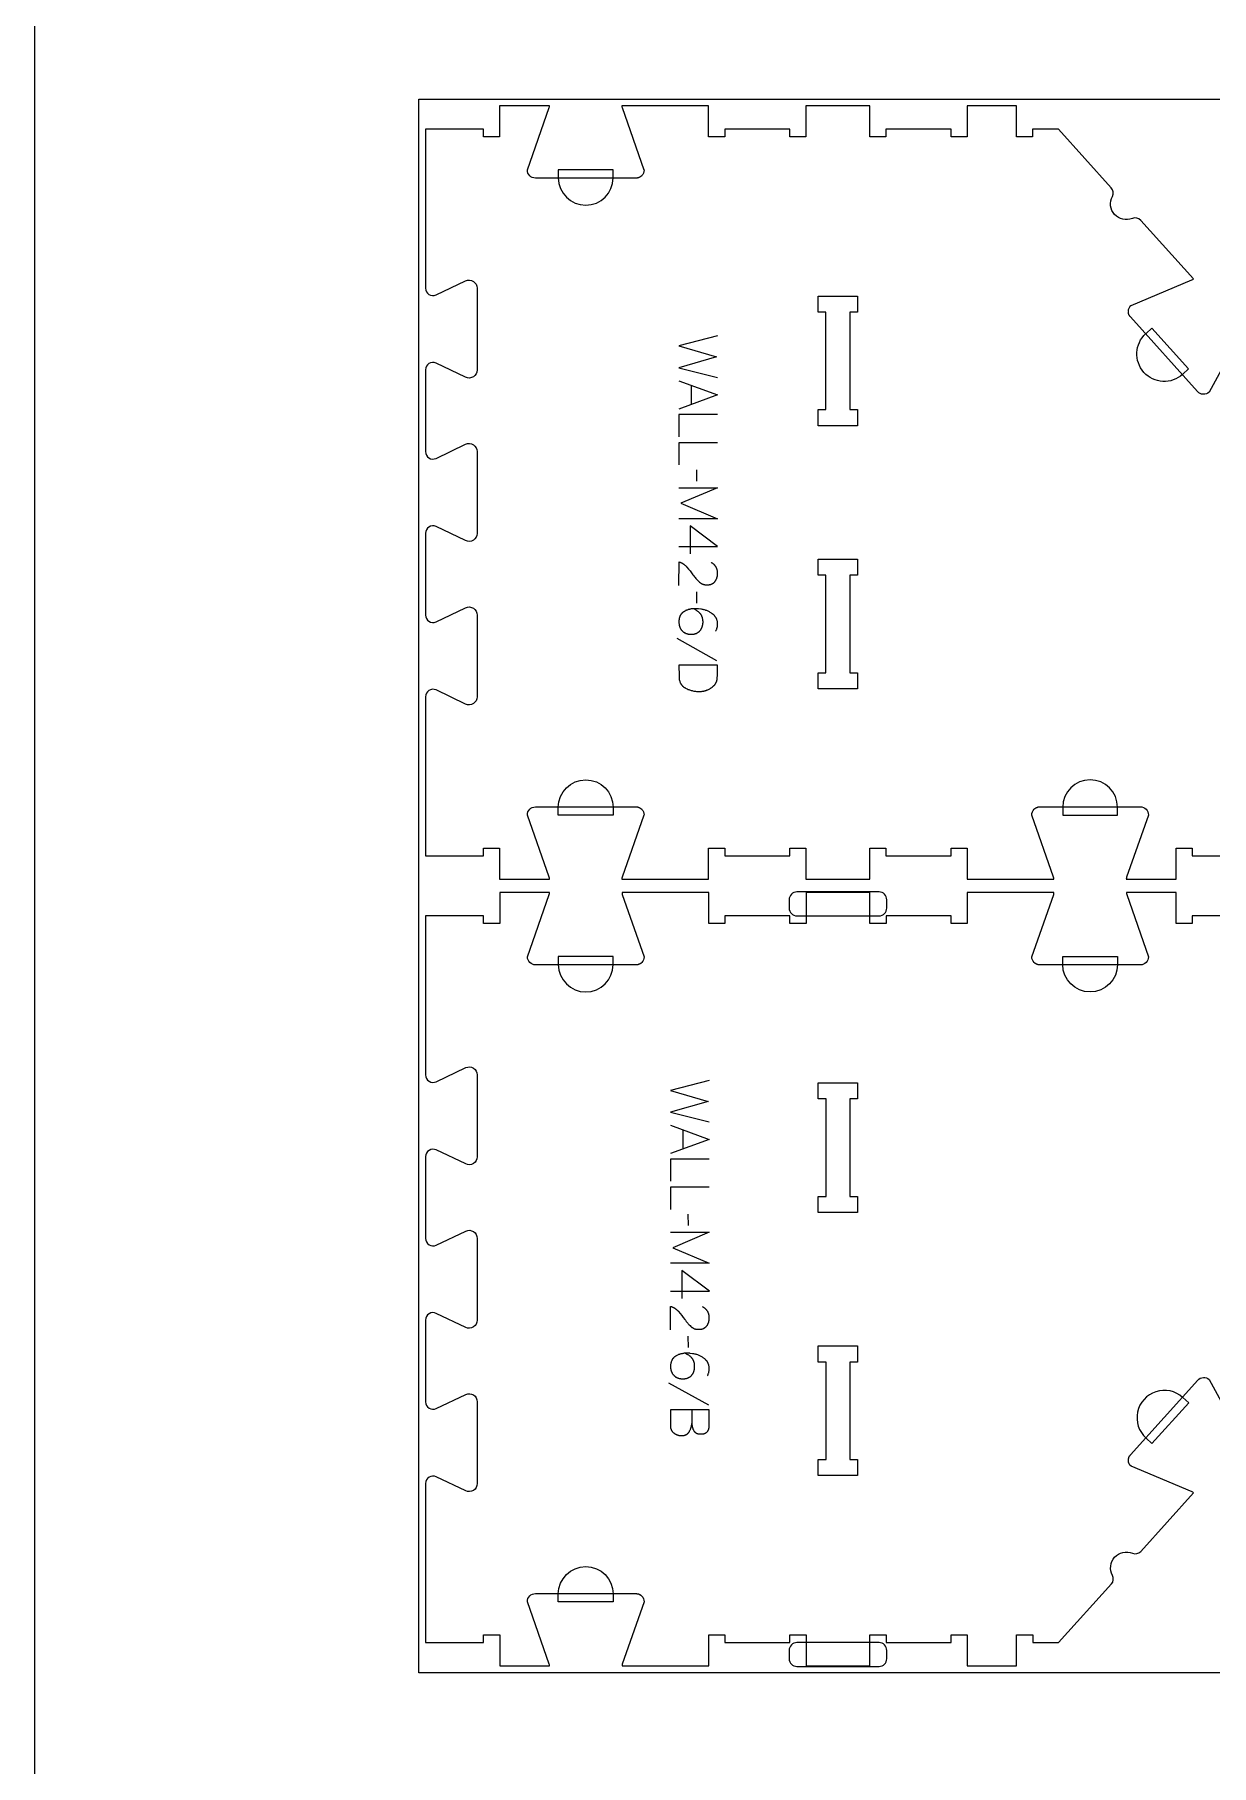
# Model space of a CAD drawing. Extents: x 0 to 4615, y 0 to 10771.
# Drawn here: x 0 to 912, y 4278 to 5619 of the extents above; entities that cross this region are included whole.
import ezdxf

# ---------------------------------------------------------------- set-up
doc = ezdxf.new("R2010")
doc.units = 0
for name, color, linetype in [('0_SHEET_SPRUCEPLY_2440X122', 1, 'CONTINUOUS'), ('1_ANYTOOL_1MMDEEP_LABELS_S', 2, 'CONTINUOUS'), ('3_ANYTOOL_CUTTHROUGH_INSID', 4, 'CONTINUOUS'), ('4_ANYTOOL_CUTTHROUGH_OUTSI', 5, 'CONTINUOUS'), ('5_ANYTOOL_HALF_MILL_9MM_IN', 3, 'CONTINUOUS'), ('DONOTCUT', 7, 'CONTINUOUS')]:
    doc.layers.add(name, color=color, linetype=linetype)

msp = doc.modelspace()

# ---------------------------------------------------------------- linework, layer by layer
at = {"layer": '0_SHEET_SPRUCEPLY_2440X122'}
msp.add_lwpolyline([(2737.9, 5569.4), (2737.9, 4349.4), (297.9, 4349.4), (297.9, 5569.4)], close=True, dxfattribs=at)
at = {"layer": '1_ANYTOOL_1MMDEEP_LABELS_S', "color": 2}
for points in [[(529.6, 5385.8), (499.6, 5378), (528.7, 5369.6), (499.6, 5361.1), (529.6, 5353.6)], [(499.6, 5351), (529.6, 5340.2), (499.6, 5329.1)], [(509.1, 5347.6), (509.1, 5332.7)], [(529.6, 5324.8), (499.6, 5324.8), (499.6, 5307.7)], [(529.6, 5303), (499.6, 5303), (499.6, 5285.9)], [(513.5, 5273.3), (513.4, 5282)], [(499.6, 5268.1), (529.6, 5268.1), (501.2, 5256.1), (529.5, 5244.1), (499.6, 5244.1)], [(499.6, 5222.6), (529.6, 5222.5), (508.2, 5238.5)], [(508.2, 5238.5), (508.2, 5216.8)], [(499.6, 5192.3), (499.7, 5210.6), (500.1, 5210.5), (500.4, 5210.4), (500.6, 5210.3), (500.8, 5210.2), (501, 5210.2), (501.2, 5210.1), (501.4, 5210), (501.6, 5209.9), (501.9, 5209.8), (502.1, 5209.7), (502.3, 5209.5), (502.5, 5209.4), (502.7, 5209.3), (502.9, 5209.2), (503.1, 5209.1), (503.2, 5208.9), (503.4, 5208.8), (503.6, 5208.7), (503.8, 5208.5), (504, 5208.4), (504.2, 5208.2), (504.3, 5208.1), (504.5, 5207.9), (504.7, 5207.8), (504.9, 5207.6), (505, 5207.5), (505.2, 5207.3), (505.3, 5207.1), (505.5, 5207), (505.8, 5206.6), (507, 5205.1), (508.2, 5203.6), (509.4, 5202.1), (510.5, 5200.6), (511.1, 5199.8), (511.6, 5199.1), (512.2, 5198.4), (512.8, 5197.7), (513.4, 5197), (514, 5196.4), (514.6, 5195.8), (515.2, 5195.2), (515.4, 5195), (515.5, 5194.9), (515.7, 5194.7), (515.9, 5194.6), (516, 5194.5), (516.2, 5194.4), (516.4, 5194.3), (516.5, 5194.1), (516.7, 5194), (516.9, 5193.9), (517.1, 5193.8), (517.3, 5193.7), (517.4, 5193.6), (517.6, 5193.6), (517.8, 5193.5), (518, 5193.4), (518.2, 5193.3), (518.4, 5193.3), (518.6, 5193.2), (518.8, 5193.1), (519, 5193.1), (519.2, 5193), (519.4, 5193), (519.6, 5193), (519.8, 5192.9), (520, 5192.9), (520.2, 5192.9), (520.5, 5192.8), (520.7, 5192.8), (520.9, 5192.8), (521.1, 5192.8), (521.4, 5192.8), (521.6, 5192.8), (521.9, 5192.8), (522.1, 5192.8), (522.3, 5192.9), (522.6, 5192.9), (522.8, 5192.9), (523, 5192.9), (523.3, 5193), (523.5, 5193), (523.7, 5193.1), (523.9, 5193.1), (524.1, 5193.2), (524.3, 5193.2), (524.5, 5193.3), (524.7, 5193.4), (524.9, 5193.4), (525.1, 5193.5), (525.3, 5193.6), (525.5, 5193.7), (525.6, 5193.8), (525.8, 5193.9), (526, 5194), (526.2, 5194.1), (526.3, 5194.2), (526.5, 5194.4), (526.6, 5194.5), (526.8, 5194.6), (526.9, 5194.7), (527.1, 5194.9), (527.2, 5195), (527.4, 5195.2), (527.5, 5195.3), (527.6, 5195.5), (527.7, 5195.7), (527.9, 5195.8), (528, 5196), (528.1, 5196.2), (528.2, 5196.3), (528.3, 5196.5), (528.4, 5196.7), (528.5, 5196.9), (528.6, 5197.1), (528.7, 5197.2), (528.8, 5197.4), (528.8, 5197.6), (528.9, 5197.8), (529, 5198), (529.1, 5198.2), (529.1, 5198.4), (529.2, 5198.6), (529.2, 5198.8), (529.3, 5199), (529.3, 5199.2), (529.4, 5199.4), (529.4, 5199.7), (529.5, 5199.9), (529.5, 5200.1), (529.5, 5200.3), (529.5, 5200.6), (529.6, 5200.8), (529.6, 5201), (529.6, 5201.2), (529.6, 5201.7), (529.6, 5202.1), (529.6, 5202.5), (529.5, 5202.8), (529.5, 5203.2), (529.5, 5203.5), (529.4, 5203.8), (529.3, 5204.2), (529.3, 5204.5), (529.2, 5204.8), (529.1, 5204.9), (529.1, 5205.1), (529, 5205.2), (529, 5205.4), (528.9, 5205.5), (528.9, 5205.7), (528.8, 5205.8), (528.7, 5206), (528.7, 5206.1), (528.6, 5206.3), (528.5, 5206.4), (528.5, 5206.5), (528.4, 5206.7), (528.3, 5206.8), (528.2, 5206.9), (528.1, 5207.1), (528.1, 5207.2), (528, 5207.3), (527.9, 5207.4), (527.8, 5207.6), (527.7, 5207.7), (527.6, 5207.8), (527.5, 5207.9), (527.4, 5208), (527.3, 5208.2), (527.2, 5208.3), (527.1, 5208.4), (527, 5208.5), (526.8, 5208.6), (526.7, 5208.7), (526.6, 5208.8), (526.5, 5208.9), (526.2, 5209.1), (526, 5209.3), (525.7, 5209.5), (525.4, 5209.7), (525.1, 5209.9), (524.8, 5210), (524.5, 5210.2)], [(513.5, 5178.6), (513.4, 5187.4)], [(528.1, 5156.8), (528.3, 5157.1), (528.5, 5157.4), (528.6, 5157.8), (528.8, 5158.1), (528.9, 5158.5), (529, 5158.8), (529.1, 5159.2), (529.2, 5159.5), (529.3, 5159.9), (529.4, 5160.2), (529.4, 5160.6), (529.5, 5160.9), (529.5, 5161.3), (529.6, 5161.6), (529.6, 5162), (529.6, 5162.3), (529.6, 5162.7), (529.6, 5163), (529.5, 5163.3), (529.5, 5163.6), (529.5, 5163.9), (529.4, 5164.2), (529.4, 5164.5), (529.3, 5164.8), (529.3, 5165), (529.2, 5165.3), (529.1, 5165.6), (529, 5165.9), (528.9, 5166.1), (528.8, 5166.4), (528.7, 5166.7), (528.6, 5166.9), (528.4, 5167.2), (528.3, 5167.4), (528.1, 5167.7), (528, 5167.9), (527.8, 5168.1), (527.6, 5168.4), (527.4, 5168.6), (527.3, 5168.8), (527.1, 5169), (526.9, 5169.2), (526.6, 5169.5), (526.4, 5169.7), (526.2, 5169.9), (526, 5170.1), (525.7, 5170.3), (525.5, 5170.4), (524.9, 5170.8), (524.4, 5171.2), (523.9, 5171.5), (523.3, 5171.8), (522.8, 5172.1), (522.3, 5172.3), (521.7, 5172.6), (521.2, 5172.8), (520.6, 5173), (520.1, 5173.2), (519.5, 5173.4), (518.9, 5173.5), (518.4, 5173.7), (517.8, 5173.8), (517.2, 5173.9), (516.6, 5174), (514.8, 5174.2), (514.6, 5174.2), (514.3, 5174.3), (513.9, 5174.3), (513.6, 5174.3), (512.9, 5174.3), (512, 5174.3), (511.4, 5174.3), (510.8, 5174.3), (510.2, 5174.3), (509.7, 5174.2), (509.1, 5174.1), (508.5, 5174), (508.3, 5173.9), (508, 5173.9), (507.7, 5173.8), (507.4, 5173.7), (507.2, 5173.7), (506.9, 5173.6), (506.6, 5173.5), (506.4, 5173.4), (506.1, 5173.3), (505.9, 5173.2), (505.6, 5173.1), (505.3, 5173), (505.1, 5172.9), (504.8, 5172.8), (504.6, 5172.6), (504.3, 5172.5), (504.1, 5172.4), (503.9, 5172.2), (503.6, 5172.1), (503.4, 5172), (503.1, 5171.8), (502.9, 5171.7), (502.7, 5171.5), (502.5, 5171.3), (502.4, 5171.2), (502.3, 5171.1), (502.2, 5171.1), (502.1, 5171), (502, 5170.9), (501.9, 5170.8), (501.8, 5170.7), (501.7, 5170.6), (501.6, 5170.5), (501.5, 5170.4), (501.5, 5170.3), (501.4, 5170.2), (501.3, 5170.1), (501.2, 5170), (501.1, 5169.8), (501.1, 5169.7), (501, 5169.6), (500.9, 5169.5), (500.9, 5169.4), (500.8, 5169.3), (500.7, 5169), (500.5, 5168.8), (500.4, 5168.5), (500.3, 5168.3), (500.2, 5168), (500.1, 5167.8), (500, 5167.5), (500, 5167.2), (499.9, 5166.9), (499.8, 5166.6), (499.8, 5166.3), (499.7, 5166), (499.7, 5165.7), (499.6, 5165.4), (499.6, 5165.1), (499.6, 5164.7), (499.6, 5164.4), (499.6, 5164.1), (499.6, 5163.8), (499.6, 5163.5), (499.6, 5163.3), (499.6, 5163), (499.7, 5162.7), (499.7, 5162.5), (499.7, 5162.2), (499.7, 5162), (499.8, 5161.7), (499.8, 5161.5), (499.9, 5161.3), (500, 5161), (500, 5160.8), (500.1, 5160.6), (500.2, 5160.3), (500.2, 5160.1), (500.3, 5159.9), (500.4, 5159.7), (500.5, 5159.5), (500.6, 5159.3), (500.7, 5159.1), (500.8, 5158.9), (500.9, 5158.7), (501.1, 5158.5), (501.2, 5158.3), (501.3, 5158.1), (501.4, 5157.9), (501.6, 5157.8), (501.7, 5157.6), (501.9, 5157.4), (502, 5157.3), (502.2, 5157.1), (502.4, 5156.9), (502.5, 5156.8), (502.7, 5156.6), (502.9, 5156.5), (503.1, 5156.3), (503.2, 5156.2), (503.4, 5156.1), (503.6, 5156), (503.8, 5155.8), (504, 5155.7), (504.2, 5155.6), (504.4, 5155.5), (504.6, 5155.4), (504.8, 5155.3), (505, 5155.2), (505.2, 5155.1), (505.4, 5155.1), (505.7, 5155), (505.9, 5154.9), (506.1, 5154.9), (506.4, 5154.8), (506.6, 5154.8), (506.8, 5154.7), (507.1, 5154.7), (507.3, 5154.6), (507.6, 5154.6), (507.8, 5154.6), (508.1, 5154.5), (508.3, 5154.5), (508.6, 5154.5), (508.8, 5154.5), (509.1, 5154.5), (509.4, 5154.5), (509.6, 5154.5), (509.9, 5154.5), (510.2, 5154.5), (510.4, 5154.6), (510.7, 5154.6), (510.9, 5154.6), (511.2, 5154.7), (511.4, 5154.7), (511.6, 5154.8), (511.9, 5154.8), (512.1, 5154.9), (512.3, 5154.9), (512.5, 5155), (512.8, 5155.1), (513, 5155.2), (513.2, 5155.2), (513.4, 5155.3), (513.6, 5155.4), (513.8, 5155.5), (514, 5155.6), (514.2, 5155.8), (514.4, 5155.9), (514.5, 5156), (514.7, 5156.1), (514.9, 5156.3), (515.1, 5156.4), (515.2, 5156.5), (515.4, 5156.7), (515.6, 5156.8), (515.7, 5157), (515.9, 5157.2), (516, 5157.3), (516.2, 5157.5), (516.3, 5157.7), (516.4, 5157.8), (516.6, 5158), (516.7, 5158.2), (516.8, 5158.4), (516.9, 5158.6), (517, 5158.8), (517.1, 5159), (517.2, 5159.2), (517.3, 5159.4), (517.4, 5159.6), (517.5, 5159.8), (517.6, 5160), (517.7, 5160.2), (517.7, 5160.4), (517.8, 5160.7), (517.9, 5160.9), (517.9, 5161.1), (518, 5161.3), (518, 5161.6), (518.1, 5161.8), (518.1, 5162.1), (518.2, 5162.3), (518.2, 5162.5), (518.2, 5162.8), (518.2, 5163.1), (518.3, 5163.3), (518.3, 5163.6), (518.3, 5163.8), (518.3, 5164.1), (518.3, 5164.6), (518.2, 5165), (518.2, 5165.3), (518.2, 5165.5), (518.2, 5165.7), (518.2, 5165.9), (518.1, 5166.1), (518.1, 5166.3), (518, 5166.6), (518, 5166.8), (518, 5167), (517.9, 5167.2), (517.8, 5167.4), (517.8, 5167.6), (517.7, 5167.7), (517.7, 5167.9), (517.6, 5168.1), (517.5, 5168.3), (517.4, 5168.5), (517.4, 5168.7), (517.3, 5168.8), (517.2, 5169), (517.1, 5169.2), (517, 5169.3), (516.9, 5169.5), (516.8, 5169.7), (516.7, 5169.8), (516.6, 5170), (516.5, 5170.1), (516.3, 5170.3), (516.2, 5170.4), (516.1, 5170.6), (516, 5170.7), (515.8, 5170.9), (515.6, 5171.2), (515.3, 5171.4), (515, 5171.7), (514.7, 5172), (514.3, 5172.2), (514, 5172.5), (513.6, 5172.7), (513.3, 5173), (512.9, 5173.2), (512.5, 5173.4), (512.1, 5173.7), (511.7, 5173.9), (511.2, 5174.1), (510.8, 5174.3)], [(529.1, 5133.9), (498.3, 5151.1)], [(523.1, 4808.5), (493.1, 4800.8), (522.2, 4792.3), (493.1, 4783.9), (523.1, 4776.4)], [(493.1, 4773.8), (523.1, 4762.9), (493.1, 4751.8)], [(502.7, 4770.3), (502.7, 4755.4)], [(523.1, 4747.6), (493.1, 4747.6), (493.1, 4730.5)], [(523.1, 4725.7), (493.1, 4725.7), (493.1, 4708.6)], [(507, 4696), (506.9, 4704.8)], [(493.1, 4690.9), (523.1, 4690.9), (494.8, 4678.9), (523, 4666.9), (493.1, 4666.9)], [(493.1, 4645.3), (523.2, 4645.3), (501.8, 4661.3)], [(501.8, 4661.3), (501.8, 4639.5)], [(493.2, 4615.1), (493.2, 4633.4), (493.7, 4633.2), (493.9, 4633.2), (494.1, 4633.1), (494.3, 4633), (494.6, 4632.9), (494.8, 4632.8), (495, 4632.7), (495.2, 4632.6), (495.4, 4632.5), (495.6, 4632.4), (495.8, 4632.3), (496, 4632.2), (496.2, 4632.1), (496.4, 4631.9), (496.6, 4631.8), (496.8, 4631.7), (497, 4631.5), (497.2, 4631.4), (497.3, 4631.3), (497.5, 4631.1), (497.7, 4631), (497.9, 4630.8), (498.1, 4630.7), (498.2, 4630.5), (498.4, 4630.4), (498.6, 4630.2), (498.7, 4630), (498.9, 4629.9), (499.1, 4629.7), (499.4, 4629.3), (500.6, 4627.9), (501.8, 4626.4), (502.9, 4624.9), (504.1, 4623.3), (504.6, 4622.6), (505.2, 4621.8), (505.8, 4621.1), (506.4, 4620.4), (506.9, 4619.8), (507.5, 4619.1), (508.2, 4618.5), (508.8, 4617.9), (508.9, 4617.8), (509.1, 4617.6), (509.3, 4617.5), (509.4, 4617.4), (509.6, 4617.2), (509.7, 4617.1), (509.9, 4617), (510.1, 4616.9), (510.3, 4616.8), (510.4, 4616.7), (510.6, 4616.6), (510.8, 4616.5), (511, 4616.4), (511.2, 4616.3), (511.4, 4616.2), (511.5, 4616.1), (511.7, 4616.1), (511.9, 4616), (512.1, 4615.9), (512.3, 4615.9), (512.5, 4615.8), (512.7, 4615.8), (512.9, 4615.7), (513.2, 4615.7), (513.4, 4615.7), (513.6, 4615.6), (513.8, 4615.6), (514, 4615.6), (514.2, 4615.6), (514.5, 4615.6), (514.7, 4615.6), (514.9, 4615.6), (515.2, 4615.6), (515.4, 4615.6), (515.6, 4615.6), (515.9, 4615.6), (516.1, 4615.6), (516.3, 4615.6), (516.6, 4615.7), (516.8, 4615.7), (517, 4615.8), (517.2, 4615.8), (517.4, 4615.8), (517.7, 4615.9), (517.9, 4616), (518.1, 4616), (518.3, 4616.1), (518.4, 4616.2), (518.6, 4616.3), (518.8, 4616.4), (519, 4616.4), (519.2, 4616.5), (519.4, 4616.6), (519.5, 4616.7), (519.7, 4616.9), (519.9, 4617), (520, 4617.1), (520.2, 4617.2), (520.3, 4617.4), (520.5, 4617.5), (520.6, 4617.6), (520.8, 4617.8), (520.9, 4617.9), (521, 4618.1), (521.2, 4618.2), (521.3, 4618.4), (521.4, 4618.6), (521.5, 4618.7), (521.6, 4618.9), (521.7, 4619.1), (521.9, 4619.2), (522, 4619.4), (522, 4619.6), (522.1, 4619.8), (522.2, 4620), (522.3, 4620.2), (522.4, 4620.4), (522.5, 4620.5), (522.5, 4620.7), (522.6, 4620.9), (522.7, 4621.1), (522.7, 4621.3), (522.8, 4621.5), (522.8, 4621.8), (522.9, 4622), (522.9, 4622.2), (523, 4622.4), (523, 4622.6), (523, 4622.8), (523.1, 4623.1), (523.1, 4623.3), (523.1, 4623.5), (523.1, 4623.8), (523.1, 4624), (523.1, 4624.5), (523.1, 4624.8), (523.1, 4625.2), (523.1, 4625.5), (523.1, 4625.9), (523, 4626.2), (523, 4626.6), (522.9, 4626.9), (522.8, 4627.2), (522.7, 4627.5), (522.7, 4627.7), (522.6, 4627.8), (522.6, 4628), (522.5, 4628.1), (522.5, 4628.3), (522.4, 4628.4), (522.4, 4628.6), (522.3, 4628.7), (522.2, 4628.9), (522.2, 4629), (522.1, 4629.1), (522, 4629.3), (521.9, 4629.4), (521.9, 4629.5), (521.8, 4629.7), (521.7, 4629.8), (521.6, 4629.9), (521.5, 4630.1), (521.4, 4630.2), (521.3, 4630.3), (521.2, 4630.4), (521.1, 4630.6), (521, 4630.7), (520.9, 4630.8), (520.8, 4630.9), (520.7, 4631), (520.6, 4631.1), (520.5, 4631.2), (520.4, 4631.3), (520.3, 4631.5), (520.1, 4631.6), (520, 4631.7), (519.8, 4631.9), (519.5, 4632.1), (519.2, 4632.3), (518.9, 4632.4), (518.6, 4632.6), (518.3, 4632.8), (518, 4633)], [(507, 4601.4), (506.9, 4610.2)], [(521.7, 4579.5), (521.9, 4579.8), (522, 4580.2), (522.2, 4580.5), (522.3, 4580.9), (522.4, 4581.2), (522.6, 4581.6), (522.7, 4581.9), (522.8, 4582.3), (522.9, 4582.6), (522.9, 4582.9), (523, 4583.3), (523, 4583.7), (523.1, 4584), (523.1, 4584.4), (523.1, 4584.7), (523.1, 4585.1), (523.1, 4585.4), (523.1, 4585.7), (523.1, 4586), (523.1, 4586.3), (523, 4586.6), (523, 4586.9), (522.9, 4587.2), (522.9, 4587.5), (522.8, 4587.8), (522.7, 4588.1), (522.6, 4588.3), (522.6, 4588.6), (522.4, 4588.9), (522.3, 4589.1), (522.2, 4589.4), (522.1, 4589.7), (522, 4589.9), (521.8, 4590.2), (521.7, 4590.4), (521.5, 4590.6), (521.4, 4590.9), (521.2, 4591.1), (521, 4591.3), (520.8, 4591.5), (520.6, 4591.8), (520.4, 4592), (520.2, 4592.2), (520, 4592.4), (519.7, 4592.6), (519.5, 4592.8), (519.3, 4593), (519, 4593.2), (518.5, 4593.5), (518, 4593.9), (517.4, 4594.2), (516.9, 4594.5), (516.4, 4594.8), (515.8, 4595.1), (515.3, 4595.3), (514.7, 4595.6), (514.2, 4595.8), (513.6, 4596), (513.1, 4596.1), (512.5, 4596.3), (511.9, 4596.4), (511.3, 4596.5), (510.8, 4596.6), (510.2, 4596.7), (508.4, 4596.9), (508.1, 4597), (507.8, 4597), (507.5, 4597), (507.1, 4597), (506.4, 4597.1), (505.6, 4597.1), (505, 4597.1), (504.4, 4597), (503.8, 4597), (503.2, 4596.9), (502.6, 4596.8), (502.1, 4596.7), (501.8, 4596.7), (501.5, 4596.6), (501.3, 4596.6), (501, 4596.5), (500.7, 4596.4), (500.4, 4596.3), (500.2, 4596.2), (499.9, 4596.1), (499.7, 4596.1), (499.4, 4596), (499.1, 4595.8), (498.9, 4595.7), (498.6, 4595.6), (498.4, 4595.5), (498.1, 4595.4), (497.9, 4595.3), (497.6, 4595.1), (497.4, 4595), (497.2, 4594.8), (496.9, 4594.7), (496.7, 4594.5), (496.5, 4594.4), (496.2, 4594.2), (496, 4594.1), (495.9, 4594), (495.8, 4593.9), (495.7, 4593.8), (495.6, 4593.7), (495.5, 4593.6), (495.4, 4593.5), (495.4, 4593.4), (495.3, 4593.3), (495.2, 4593.2), (495.1, 4593.1), (495, 4593), (494.9, 4592.9), (494.8, 4592.8), (494.8, 4592.7), (494.7, 4592.6), (494.6, 4592.5), (494.5, 4592.4), (494.5, 4592.2), (494.4, 4592.1), (494.3, 4592), (494.2, 4591.8), (494.1, 4591.5), (494, 4591.3), (493.9, 4591), (493.8, 4590.8), (493.7, 4590.5), (493.6, 4590.2), (493.5, 4589.9), (493.4, 4589.7), (493.4, 4589.4), (493.3, 4589.1), (493.3, 4588.8), (493.2, 4588.4), (493.2, 4588.1), (493.2, 4587.8), (493.1, 4587.5), (493.1, 4587.1), (493.1, 4586.8), (493.1, 4586.5), (493.1, 4586.3), (493.2, 4586), (493.2, 4585.7), (493.2, 4585.5), (493.2, 4585.2), (493.3, 4585), (493.3, 4584.7), (493.3, 4584.5), (493.4, 4584.2), (493.4, 4584), (493.5, 4583.8), (493.6, 4583.5), (493.6, 4583.3), (493.7, 4583.1), (493.8, 4582.9), (493.9, 4582.7), (494, 4582.4), (494.1, 4582.2), (494.2, 4582), (494.3, 4581.8), (494.4, 4581.6), (494.5, 4581.4), (494.6, 4581.2), (494.7, 4581), (494.9, 4580.9), (495, 4580.7), (495.1, 4580.5), (495.3, 4580.3), (495.4, 4580.2), (495.6, 4580), (495.7, 4579.8), (495.9, 4579.7), (496.1, 4579.5), (496.3, 4579.4), (496.4, 4579.2), (496.6, 4579.1), (496.8, 4578.9), (497, 4578.8), (497.2, 4578.7), (497.3, 4578.6), (497.5, 4578.5), (497.7, 4578.4), (497.9, 4578.2), (498.1, 4578.1), (498.4, 4578.1), (498.6, 4578), (498.8, 4577.9), (499, 4577.8), (499.2, 4577.7), (499.4, 4577.7), (499.7, 4577.6), (499.9, 4577.5), (500.1, 4577.5), (500.4, 4577.4), (500.6, 4577.4), (500.9, 4577.4), (501.1, 4577.3), (501.3, 4577.3), (501.6, 4577.3), (501.9, 4577.3), (502.1, 4577.2), (502.4, 4577.2), (502.6, 4577.2), (502.9, 4577.2), (503.2, 4577.2), (503.4, 4577.3), (503.7, 4577.3), (504, 4577.3), (504.2, 4577.3), (504.5, 4577.4), (504.7, 4577.4), (504.9, 4577.4), (505.2, 4577.5), (505.4, 4577.5), (505.6, 4577.6), (505.9, 4577.7), (506.1, 4577.7), (506.3, 4577.8), (506.5, 4577.9), (506.7, 4578), (506.9, 4578.1), (507.1, 4578.2), (507.3, 4578.3), (507.5, 4578.4), (507.7, 4578.5), (507.9, 4578.6), (508.1, 4578.7), (508.3, 4578.9), (508.4, 4579), (508.6, 4579.1), (508.8, 4579.3), (509, 4579.4), (509.1, 4579.6), (509.3, 4579.7), (509.4, 4579.9), (509.6, 4580.1), (509.7, 4580.2), (509.8, 4580.4), (510, 4580.6), (510.1, 4580.8), (510.2, 4580.9), (510.4, 4581.1), (510.5, 4581.3), (510.6, 4581.5), (510.7, 4581.7), (510.8, 4581.9), (510.9, 4582.1), (511, 4582.3), (511.1, 4582.5), (511.1, 4582.7), (511.2, 4583), (511.3, 4583.2), (511.4, 4583.4), (511.4, 4583.6), (511.5, 4583.9), (511.5, 4584.1), (511.6, 4584.3), (511.6, 4584.6), (511.7, 4584.8), (511.7, 4585), (511.7, 4585.3), (511.8, 4585.5), (511.8, 4585.8), (511.8, 4586), (511.8, 4586.3), (511.8, 4586.6), (511.8, 4586.8), (511.8, 4587.3), (511.8, 4587.8), (511.8, 4588), (511.8, 4588.2), (511.7, 4588.4), (511.7, 4588.7), (511.7, 4588.9), (511.6, 4589.1), (511.6, 4589.3), (511.5, 4589.5), (511.5, 4589.7), (511.4, 4589.9), (511.4, 4590.1), (511.3, 4590.3), (511.3, 4590.5), (511.2, 4590.7), (511.1, 4590.9), (511.1, 4591), (511, 4591.2), (510.9, 4591.4), (510.8, 4591.6), (510.7, 4591.7), (510.6, 4591.9), (510.5, 4592.1), (510.4, 4592.3), (510.3, 4592.4), (510.2, 4592.6), (510.1, 4592.7), (510, 4592.9), (509.9, 4593), (509.8, 4593.2), (509.6, 4593.3), (509.5, 4593.5), (509.4, 4593.6), (509.1, 4593.9), (508.8, 4594.2), (508.5, 4594.4), (508.2, 4594.7), (507.9, 4595), (507.5, 4595.2), (507.2, 4595.5), (506.8, 4595.7), (506.4, 4595.9), (506, 4596.2), (505.6, 4596.4), (505.2, 4596.6), (504.8, 4596.8), (504.3, 4597)], [(522.7, 4556.7), (491.9, 4573.9)], [(523.1, 4553.2), (493.1, 4553.2), (493.1, 4543.6), (493, 4541), (493, 4540.8), (493, 4540.6), (493, 4540.3), (493.1, 4540.1), (493.1, 4539.9), (493.1, 4539.7), (493.1, 4539.5), (493.2, 4539.3), (493.2, 4539.1), (493.2, 4538.9), (493.3, 4538.7), (493.4, 4538.5), (493.4, 4538.3), (493.5, 4538.1), (493.6, 4537.9), (493.6, 4537.7), (493.7, 4537.6), (493.8, 4537.4), (493.9, 4537.2), (494, 4537), (494.1, 4536.9), (494.2, 4536.7), (494.3, 4536.6), (494.5, 4536.4), (494.6, 4536.2), (494.7, 4536.1), (494.9, 4535.9), (495, 4535.8), (495.2, 4535.7), (495.3, 4535.5), (495.5, 4535.4), (495.6, 4535.3), (495.8, 4535.1), (496, 4535), (496.2, 4534.9), (496.3, 4534.8), (496.5, 4534.7), (496.7, 4534.6), (496.9, 4534.4), (497, 4534.3), (497.2, 4534.3), (497.4, 4534.2), (497.6, 4534.1), (497.8, 4534), (497.9, 4533.9), (498.1, 4533.8), (498.3, 4533.8), (498.5, 4533.7), (498.7, 4533.6), (498.9, 4533.6), (499.1, 4533.5), (499.3, 4533.5), (499.5, 4533.4), (499.7, 4533.4), (499.9, 4533.3), (500, 4533.3), (500.2, 4533.3), (500.4, 4533.3), (500.6, 4533.2), (500.8, 4533.2), (501, 4533.2), (501.3, 4533.2), (501.5, 4533.2), (501.7, 4533.2), (501.9, 4533.2), (502.2, 4533.2), (502.4, 4533.2), (502.6, 4533.2), (502.9, 4533.2), (503.1, 4533.3), (503.3, 4533.3), (503.6, 4533.4), (503.8, 4533.4), (504, 4533.5), (504.2, 4533.5), (504.4, 4533.6), (504.6, 4533.7), (504.8, 4533.7), (505, 4533.8), (505.2, 4533.9), (505.2, 4534), (505.3, 4534), (505.4, 4534.1), (505.5, 4534.1), (505.6, 4534.2), (505.7, 4534.2), (505.8, 4534.3), (505.9, 4534.3), (505.9, 4534.4), (506, 4534.4), (506.1, 4534.5), (506.2, 4534.6), (506.3, 4534.6), (506.3, 4534.7), (506.4, 4534.8), (506.5, 4534.8), (506.6, 4534.9), (506.6, 4535), (506.7, 4535), (506.8, 4535.1), (506.8, 4535.2), (506.9, 4535.3), (507, 4535.4), (507.2, 4535.6), (507.3, 4535.7), (507.4, 4535.9), (507.5, 4536.1), (507.7, 4536.5), (507.9, 4536.8), (508.1, 4537.2), (508.3, 4537.6), (508.5, 4538), (508.6, 4538.4), (508.8, 4538.8), (508.9, 4539.2), (509, 4539.6), (509.2, 4540), (509.3, 4540.5), (509.3, 4540.9), (509.4, 4541.3), (509.5, 4541.8), (509.5, 4542.2), (509.6, 4542.7)], [(509.5, 4553.2), (509.6, 4542.7), (509.6, 4542.3), (509.7, 4541.9), (509.7, 4541.5), (509.8, 4541.1), (509.8, 4540.8), (509.9, 4540.4), (510, 4540), (510.1, 4539.7), (510.2, 4539.3), (510.3, 4539), (510.4, 4538.6), (510.5, 4538.3), (510.7, 4537.9), (510.8, 4537.6), (511, 4537.3), (511.2, 4537), (511.2, 4536.9), (511.2, 4536.8), (511.3, 4536.7), (511.3, 4536.7), (511.4, 4536.6), (511.4, 4536.5), (511.5, 4536.5), (511.5, 4536.4), (511.6, 4536.3), (511.6, 4536.2), (511.7, 4536.2), (511.8, 4536.1), (511.8, 4536.1), (511.9, 4536), (511.9, 4535.9), (512, 4535.9), (512.1, 4535.8), (512.1, 4535.8), (512.2, 4535.7), (512.3, 4535.6), (512.3, 4535.6), (512.4, 4535.5), (512.5, 4535.5), (512.6, 4535.4), (512.6, 4535.4), (512.7, 4535.3), (512.8, 4535.3), (512.9, 4535.3), (513, 4535.2), (513, 4535.2), (513.1, 4535.1), (513.2, 4535.1), (513.3, 4535.1), (513.4, 4535), (513.6, 4534.9), (513.7, 4534.9), (513.9, 4534.8), (514.1, 4534.8), (514.3, 4534.7), (514.5, 4534.7), (514.8, 4534.6), (515, 4534.6), (515.2, 4534.6), (515.4, 4534.5), (515.7, 4534.5), (515.9, 4534.5), (516.2, 4534.5), (516.4, 4534.5), (516.7, 4534.5), (517.1, 4534.5), (517.3, 4534.5), (517.4, 4534.5), (517.6, 4534.5), (517.8, 4534.5), (518, 4534.5), (518.2, 4534.6), (518.4, 4534.6), (518.5, 4534.6), (518.7, 4534.7), (518.9, 4534.7), (519, 4534.7), (519.2, 4534.8), (519.3, 4534.8), (519.5, 4534.9), (519.6, 4534.9), (519.8, 4535), (519.9, 4535.1), (520.1, 4535.1), (520.2, 4535.2), (520.3, 4535.3), (520.5, 4535.3), (520.6, 4535.4), (520.7, 4535.5), (520.9, 4535.6), (521, 4535.7), (521.1, 4535.7), (521.2, 4535.8), (521.3, 4535.9), (521.4, 4536), (521.5, 4536.1), (521.6, 4536.2), (521.7, 4536.4), (521.8, 4536.5), (521.9, 4536.6), (522, 4536.7), (522.1, 4536.8), (522.1, 4536.9), (522.2, 4537.1), (522.3, 4537.2), (522.4, 4537.3), (522.4, 4537.5), (522.5, 4537.6), (522.6, 4537.8), (522.6, 4537.9), (522.7, 4538.1), (522.7, 4538.2), (522.8, 4538.4), (522.8, 4538.5), (522.9, 4538.7), (522.9, 4538.9), (522.9, 4539), (523, 4539.2), (523, 4539.4), (523, 4539.6), (523.1, 4539.8), (523.1, 4540), (523.1, 4540.1), (523.1, 4540.3), (523.1, 4540.7), (523.1, 4541.2), (523.1, 4553.2)]]:
    msp.add_lwpolyline(points, dxfattribs=at)
msp.add_lwpolyline([(529.6, 5130.5), (499.6, 5130.5), (499.7, 5122), (499.7, 5121.6), (499.7, 5121.2), (499.7, 5120.8), (499.8, 5120.4), (499.8, 5120), (499.9, 5119.6), (499.9, 5119.3), (500, 5118.9), (500.1, 5118.6), (500.2, 5118.2), (500.3, 5117.9), (500.4, 5117.6), (500.5, 5117.2), (500.6, 5117.1), (500.7, 5116.9), (500.7, 5116.8), (500.8, 5116.6), (500.9, 5116.5), (501, 5116.3), (501, 5116.2), (501.1, 5116), (501.2, 5115.9), (501.3, 5115.8), (501.4, 5115.6), (501.5, 5115.5), (501.6, 5115.4), (501.7, 5115.2), (501.8, 5115.1), (501.9, 5115), (502, 5114.9), (502.1, 5114.7), (502.2, 5114.6), (502.3, 5114.5), (502.4, 5114.4), (502.5, 5114.3), (502.6, 5114.2), (502.8, 5114), (502.9, 5113.9), (503, 5113.8), (503.1, 5113.7), (503.3, 5113.6), (503.4, 5113.5), (503.5, 5113.4), (503.7, 5113.3), (503.8, 5113.2), (504.1, 5113.1), (504.4, 5112.9), (504.7, 5112.7), (505.3, 5112.4), (505.9, 5112.1), (506.6, 5111.8), (507.2, 5111.6), (507.8, 5111.3), (508.5, 5111.1), (509.1, 5110.9), (509.8, 5110.8), (510.5, 5110.6), (511.1, 5110.5), (511.8, 5110.4), (512.5, 5110.3), (513.2, 5110.2), (513.9, 5110.1), (514.6, 5110.1), (515.3, 5110.1), (515.9, 5110.1), (516.5, 5110.1), (517, 5110.2), (517.6, 5110.3), (518.2, 5110.3), (518.5, 5110.4), (518.8, 5110.4), (519, 5110.5), (519.3, 5110.6), (519.6, 5110.6), (519.9, 5110.7), (520.2, 5110.8), (520.4, 5110.9), (520.7, 5111), (521, 5111.1), (521.2, 5111.2), (521.5, 5111.3), (521.8, 5111.4), (522, 5111.5), (522.6, 5111.7), (523.1, 5112), (523.6, 5112.3), (524.1, 5112.6), (524.4, 5112.8), (524.7, 5113), (525, 5113.2), (525.3, 5113.4), (525.5, 5113.6), (525.8, 5113.8), (526, 5114), (526.3, 5114.2), (526.5, 5114.5), (526.7, 5114.7), (527, 5114.9), (527.2, 5115.1), (527.4, 5115.4), (527.5, 5115.6), (527.7, 5115.9), (527.9, 5116.1), (528, 5116.4), (528.2, 5116.6), (528.3, 5116.9), (528.5, 5117.1), (528.6, 5117.4), (528.7, 5117.6), (528.8, 5117.9), (528.9, 5118.2), (529, 5118.5), (529.1, 5118.7), (529.1, 5119), (529.2, 5119.3), (529.2, 5119.6), (529.3, 5119.9), (529.3, 5120.2), (529.3, 5120.5), (529.4, 5122.9), (529.5, 5125.4), (529.6, 5127.9)], close=True, dxfattribs=at)
at = {"layer": '3_ANYTOOL_CUTTHROUGH_INSID', "color": 4}
for points in [[(638.1, 5416.4), (638.1, 5404.2), (632.1, 5404.2), (632.1, 5328.7), (638.1, 5328.7), (638.1, 5316.2), (607.6, 5316.2), (607.6, 5328.7), (613.6, 5328.7), (613.6, 5404.2), (607.6, 5404.2), (607.6, 5416.7), (638.1, 5416.7)], [(607.6, 5112.4), (607.6, 5124.7), (613.6, 5124.7), (613.6, 5200.2), (607.6, 5200.2), (607.6, 5212.7), (638.1, 5212.7), (638.1, 5200.2), (632.1, 5200.2), (632.1, 5124.7), (638.1, 5124.7), (638.1, 5112.2), (607.6, 5112.2)], [(638.2, 4806.4), (638.2, 4794.2), (632.2, 4794.2), (632.2, 4718.7), (638.2, 4718.7), (638.2, 4706.2), (607.7, 4706.2), (607.7, 4718.7), (613.7, 4718.7), (613.7, 4794.2), (607.7, 4794.2), (607.7, 4806.7), (638.2, 4806.7)], [(607.7, 4502.4), (607.7, 4514.7), (613.7, 4514.7), (613.7, 4590.2), (607.7, 4590.2), (607.7, 4602.7), (638.2, 4602.7), (638.2, 4590.2), (632.2, 4590.2), (632.2, 4514.7), (638.2, 4514.7), (638.2, 4502.2), (607.7, 4502.2)]]:
    msp.add_lwpolyline(points, close=True, dxfattribs=at)
at = {"layer": '4_ANYTOOL_CUTTHROUGH_OUTSI', "color": 5}
for points in [[(935.3, 5387.1), (910.7, 5342.2), (910.7, 5342.2), (910.7, 5342.2), (910.7, 5342.2, -0.414214), (901.8, 5342.6), (849.7, 5400.6), (849.6, 5400.7), (849.5, 5400.8), (849.4, 5401), (849.3, 5401.1), (849.2, 5401.2), (849.1, 5401.3), (849, 5401.5), (848.9, 5401.6), (848.9, 5401.7), (848.8, 5401.9), (848.7, 5402), (848.6, 5402.1), (848.6, 5402.3), (848.5, 5402.4), (848.5, 5402.6), (848.4, 5402.7), (848.4, 5402.9), (848.3, 5403), (848.3, 5403.1), (848.2, 5403.3), (848.2, 5403.4), (848.2, 5403.6), (848.1, 5403.8), (848.1, 5403.9), (848.1, 5404.1), (848.1, 5404.2), (848.1, 5404.4), (848.1, 5404.5), (848, 5404.7), (848, 5404.8), (848.1, 5405), (848.1, 5405.1, -0.198912), (850.1, 5409.4), (850.1, 5409.5), (850.2, 5409.5), (897.4, 5429.2), (897.4, 5429.2, 0.061485), (898.6, 5430), (857.7, 5475.4, 0.317837), (851.2, 5476.9, -0.317837), (837.4, 5480, -0.317837), (835.7, 5494, 0.317837), (834.9, 5500.6), (793.9, 5546.2), (773.9, 5546.2), (773.9, 5540.2), (761.6, 5540.2), (761.4, 5540.2), (761.4, 5564.2), (723.1, 5564.2), (723.1, 5540.2), (710.6, 5540.2), (710.6, 5546.2), (660.1, 5546.2), (660.1, 5540.2), (647.6, 5540.2), (647.6, 5564.2), (598.1, 5564.2), (598.1, 5540.2), (585.9, 5540.2), (585.6, 5540.2), (585.6, 5546.2), (535.1, 5546.2), (535.1, 5540.2), (522.6, 5540.2), (522.6, 5564.2), (455.4, 5564.2), (455.4, 5564.2, 0.061485), (455.6, 5562.8), (472.5, 5514.5), (472.6, 5514.5), (472.6, 5514.4), (472.6, 5514.4, -0.198912), (470.7, 5510), (470.6, 5509.9), (470.5, 5509.8), (470.4, 5509.7), (470.3, 5509.6), (470.2, 5509.5), (470, 5509.4), (469.9, 5509.3), (469.8, 5509.2), (469.7, 5509.2), (469.5, 5509.1), (469.4, 5509), (469.3, 5508.9), (469.1, 5508.8), (469, 5508.8), (468.8, 5508.7), (468.7, 5508.7), (468.6, 5508.6), (468.4, 5508.5), (468.3, 5508.5), (468.1, 5508.4), (468, 5508.4), (467.8, 5508.4), (467.7, 5508.3), (467.5, 5508.3), (467.4, 5508.3), (467.2, 5508.2), (467.1, 5508.2), (466.9, 5508.2), (466.8, 5508.2), (466.6, 5508.2), (466.5, 5508.2), (466.3, 5508.2), (388.3, 5508.2, -0.414214), (382.1, 5514.4), (382.1, 5514.5), (382.1, 5514.5), (399, 5562.8), (399, 5562.8, 0.061485), (399.2, 5564.2), (360.6, 5564.2), (360.6, 5540.2), (348.4, 5540.2), (348.1, 5540.2), (348.1, 5546.2), (303.1, 5546.2), (303.1, 5422.8), (303.1, 5422.8, 0.551268), (311.3, 5417.6), (334.2, 5428.5, -0.257375), (340.2, 5428.1, -0.257375), (343.1, 5422.8), (343.1, 5359.4, -0.257375), (340.2, 5354.1, -0.257375), (334.2, 5353.8), (311.3, 5364.7, 0.551268), (303.1, 5359.5), (303.1, 5296.1, 0.551268), (311.3, 5290.9), (334.2, 5301.8, -0.551268), (343.1, 5296.1), (343.1, 5232.7, -0.551268), (334.2, 5227.1), (311.3, 5238, 0.551268), (303.1, 5232.8), (303.1, 5169.4, 0.551268), (311.3, 5164.2), (334.2, 5175.1, -0.551268), (343.1, 5169.4), (343.1, 5106, -0.551268), (334.2, 5100.4), (311.3, 5111.3, 0.257375), (305.8, 5110.9, 0.257375), (303.1, 5106.1), (303.1, 4982.7), (348.1, 4982.7), (348.1, 4988.7), (360.6, 4988.7), (360.6, 4964.7), (399.2, 4964.7), (399.2, 4964.7, 0.061485), (399, 4966.1), (382.1, 5014.3), (382.1, 5014.4), (382.1, 5014.4), (382.1, 5014.4, -0.414214), (388.3, 5020.7), (466.3, 5020.7), (466.5, 5020.7), (466.6, 5020.7), (466.8, 5020.7), (466.9, 5020.6), (467.1, 5020.6), (467.2, 5020.6), (467.4, 5020.6), (467.5, 5020.6), (467.7, 5020.5), (467.8, 5020.5), (468, 5020.5), (468.1, 5020.4), (468.3, 5020.4), (468.4, 5020.3), (468.6, 5020.3), (468.7, 5020.2), (468.8, 5020.1), (469, 5020.1), (469.1, 5020), (469.3, 5019.9), (469.4, 5019.9), (469.5, 5019.8), (469.7, 5019.7), (469.8, 5019.6), (469.9, 5019.5), (470, 5019.4), (470.2, 5019.3), (470.3, 5019.2), (470.4, 5019.2), (470.5, 5019.1), (470.6, 5018.9), (470.7, 5018.8, -0.198912), (472.6, 5014.4), (472.6, 5014.4), (472.5, 5014.3), (455.6, 4966.1), (455.6, 4966.1, 0.061485), (455.4, 4964.7), (472.9, 4964.7), (522.6, 4964.7), (522.6, 4988.7), (535.1, 4988.7), (535.1, 4982.7), (585.6, 4982.7), (585.6, 4988.7), (598.1, 4988.7), (598.1, 4964.7), (647.6, 4964.7), (647.6, 4988.7), (647.9, 4988.7), (659.9, 4988.7), (660.1, 4988.7), (660.1, 4982.7), (710.6, 4982.7), (710.6, 4988.7), (723.1, 4988.7), (723.1, 4964.7), (772.9, 4964.7), (790.3, 4964.7), (790.3, 4964.7, 0.061485), (790.1, 4966.1), (773.2, 5014.3), (773.2, 5014.4), (773.2, 5014.4), (773.2, 5014.4, -0.198912), (775, 5018.8), (775.1, 5018.9), (775.2, 5019.1), (775.3, 5019.2), (775.4, 5019.2), (775.5, 5019.3), (775.7, 5019.4), (775.8, 5019.5), (775.9, 5019.6), (776, 5019.7), (776.2, 5019.8), (776.3, 5019.9), (776.4, 5019.9), (776.6, 5020), (776.7, 5020.1), (776.9, 5020.1), (777, 5020.2), (777.2, 5020.3), (777.3, 5020.3), (777.4, 5020.4), (777.6, 5020.4), (777.7, 5020.5), (777.9, 5020.5), (778, 5020.5), (778.2, 5020.6), (778.3, 5020.6), (778.5, 5020.6), (778.6, 5020.6), (778.8, 5020.6), (779, 5020.7), (779.1, 5020.7), (779.3, 5020.7), (779.4, 5020.7), (857.4, 5020.7, -0.414214), (863.7, 5014.4), (863.7, 5014.4), (863.6, 5014.3), (846.7, 4966.1), (846.7, 4966.1, 0.061485), (846.5, 4964.7), (885.1, 4964.7), (885.1, 4988.7), (897.6, 4988.7), (897.6, 4982.7), (948.1, 4982.7)], [(948.2, 4936.2), (897.7, 4936.2), (897.7, 4930.2), (897.4, 4930.2), (885.4, 4930.2), (885.2, 4930.2), (885.2, 4954.2), (846.6, 4954.2), (846.6, 4954.2, 0.061485), (846.8, 4952.8), (863.7, 4904.5), (863.7, 4904.5), (863.7, 4904.4), (863.7, 4904.4, -0.414214), (857.5, 4898.2), (779.5, 4898.2), (779.3, 4898.2), (779.2, 4898.2), (779, 4898.2), (778.9, 4898.2), (778.7, 4898.2), (778.6, 4898.2), (778.4, 4898.3), (778.3, 4898.3), (778.1, 4898.3), (778, 4898.4), (777.8, 4898.4), (777.7, 4898.4), (777.5, 4898.5), (777.4, 4898.5), (777.2, 4898.6), (777.1, 4898.6), (777, 4898.7), (776.8, 4898.8), (776.7, 4898.8), (776.5, 4898.9), (776.4, 4899), (776.3, 4899.1), (776.1, 4899.1), (776, 4899.2), (775.9, 4899.3), (775.8, 4899.4), (775.6, 4899.5), (775.5, 4899.6), (775.4, 4899.7), (775.3, 4899.8), (775.2, 4899.9), (775.1, 4900, -0.198912), (773.2, 4904.4), (773.2, 4904.5), (773.3, 4904.5), (790.2, 4952.8), (790.2, 4952.8, 0.061485), (790.4, 4954.2), (772.9, 4954.2), (723.2, 4954.2), (723.2, 4930.2), (710.7, 4930.2), (710.7, 4936.2), (660.2, 4936.2), (660.2, 4930.2), (647.9, 4930.2), (647.7, 4930.2), (647.7, 4954.2), (598.2, 4954.2), (598.2, 4930.2), (597.9, 4930.2), (585.9, 4930.2), (585.7, 4930.2), (585.7, 4936.2), (535.2, 4936.2), (535.2, 4930.2), (522.7, 4930.2), (522.7, 4954.2), (455.5, 4954.2), (455.5, 4954.2, 0.061485), (455.7, 4952.8), (472.6, 4904.5), (472.6, 4904.5), (472.6, 4904.4), (472.6, 4904.4, -0.198912), (470.8, 4900), (470.7, 4899.9), (470.6, 4899.8), (470.5, 4899.7), (470.4, 4899.6), (470.3, 4899.5), (470.1, 4899.4), (470, 4899.3), (469.9, 4899.2), (469.7, 4899.1), (469.6, 4899.1), (469.5, 4899), (469.3, 4898.9), (469.2, 4898.8), (469.1, 4898.8), (468.9, 4898.7), (468.8, 4898.6), (468.6, 4898.6), (468.5, 4898.5), (468.4, 4898.5), (468.2, 4898.4), (468.1, 4898.4), (467.9, 4898.4), (467.8, 4898.3), (467.6, 4898.3), (467.5, 4898.3), (467.3, 4898.2), (467.1, 4898.2), (467, 4898.2), (466.8, 4898.2), (466.7, 4898.2), (466.5, 4898.2), (466.4, 4898.2), (388.4, 4898.2, -0.414214), (382.1, 4904.4), (382.1, 4904.5), (382.2, 4904.5), (399.1, 4952.8), (399.1, 4952.8, 0.061485), (399.3, 4954.2), (360.7, 4954.2), (360.7, 4930.2), (348.2, 4930.2), (348.2, 4936.2), (303.2, 4936.2), (303.2, 4812.8), (303.2, 4812.8, 0.551268), (311.4, 4807.6), (334.3, 4818.5, -0.551268), (343.2, 4812.8), (343.2, 4749.4, -0.257375), (340.3, 4744.1, -0.257375), (334.3, 4743.8), (311.4, 4754.7, 0.551268), (303.2, 4749.5), (303.2, 4686.1, 0.551268), (311.4, 4680.9), (334.3, 4691.8, -0.551268), (343.2, 4686.1), (343.2, 4622.7, -0.551268), (334.3, 4617.1), (311.4, 4628, 0.551268), (303.2, 4622.8), (303.2, 4559.4, 0.551268), (311.4, 4554.2), (334.3, 4565.1, -0.551268), (343.2, 4559.4), (343.2, 4496, -0.551268), (334.3, 4490.4), (311.4, 4501.3, 0.257375), (305.9, 4500.9, 0.257375), (303.2, 4496.1), (303.2, 4372.7), (348.2, 4372.7), (348.2, 4378.7), (360.7, 4378.7), (360.7, 4354.7), (399.3, 4354.7), (399.3, 4354.7, 0.061485), (399.1, 4356.1), (382.2, 4404.3), (382.1, 4404.4), (382.1, 4404.4), (382.1, 4404.4, -0.414214), (388.4, 4410.7), (466.4, 4410.7), (466.5, 4410.7), (466.7, 4410.7), (466.8, 4410.7), (467, 4410.6), (467.1, 4410.6), (467.3, 4410.6), (467.5, 4410.6), (467.6, 4410.6), (467.8, 4410.5), (467.9, 4410.5), (468.1, 4410.4), (468.2, 4410.4), (468.4, 4410.4), (468.5, 4410.3), (468.6, 4410.3), (468.8, 4410.2), (468.9, 4410.1), (469.1, 4410.1), (469.2, 4410), (469.3, 4409.9), (469.5, 4409.9), (469.6, 4409.8), (469.7, 4409.7), (469.9, 4409.6), (470, 4409.5), (470.1, 4409.4), (470.3, 4409.3), (470.4, 4409.2), (470.5, 4409.1), (470.6, 4409), (470.7, 4408.9), (470.8, 4408.8, -0.198912), (472.6, 4404.4), (472.6, 4404.4), (472.6, 4404.3), (455.7, 4356.1), (455.7, 4356.1, 0.061485), (455.5, 4354.7), (522.7, 4354.7), (522.7, 4378.7), (522.9, 4378.7), (534.9, 4378.7), (535.2, 4378.7), (535.2, 4372.7), (585.7, 4372.7), (585.7, 4378.7), (585.9, 4378.7), (597.9, 4378.7), (598.2, 4378.7), (598.2, 4354.7), (647.7, 4354.7), (647.7, 4378.4), (647.7, 4378.7), (647.9, 4378.7), (659.9, 4378.7), (660.2, 4378.7), (660.2, 4372.7), (710.7, 4372.7), (710.7, 4378.7), (710.9, 4378.7), (722.9, 4378.7), (723.2, 4378.7), (723.2, 4378.4), (723.2, 4354.7), (761.5, 4354.7), (761.5, 4378.4), (761.5, 4378.7), (761.7, 4378.7), (773.7, 4378.7), (774, 4378.7), (774, 4372.7), (794, 4372.7), (835, 4418.2), (835, 4418.2, 0.317837), (835.8, 4424.8, -0.707107), (851.3, 4442, 0.317837), (857.7, 4443.4), (898.6, 4488.9, 0.061485), (897.5, 4489.6), (850.3, 4509.4), (850.2, 4509.4), (850.2, 4509.4), (850.2, 4509.4, -0.198912), (848.1, 4513.7), (848.1, 4513.9), (848.1, 4514), (848.1, 4514.2), (848.1, 4514.3), (848.1, 4514.5), (848.2, 4514.6), (848.2, 4514.8), (848.2, 4514.9), (848.2, 4515.1), (848.2, 4515.2), (848.3, 4515.4), (848.3, 4515.5), (848.4, 4515.7), (848.4, 4515.8), (848.4, 4516), (848.5, 4516.1), (848.5, 4516.3), (848.6, 4516.4), (848.7, 4516.6), (848.7, 4516.7), (848.8, 4516.9), (848.9, 4517), (848.9, 4517.1), (849, 4517.3), (849.1, 4517.4), (849.2, 4517.5), (849.3, 4517.6), (849.4, 4517.8), (849.5, 4517.9), (849.5, 4518), (849.6, 4518.1), (849.7, 4518.2), (901.9, 4576.2, -0.414214), (910.8, 4576.7), (910.8, 4576.6), (910.8, 4576.6), (935.4, 4531.7)]]:
    msp.add_lwpolyline(points, format="xyb", dxfattribs=at)
at = {"layer": '5_ANYTOOL_HALF_MILL_9MM_IN'}
for points in [[(406.1, 5508.4, 1), (448.6, 5508.4), (448.6, 5508.7), (448.6, 5514.7), (406.1, 5514.7), (406.1, 5508.7), (406.1, 5508.4)], [(890.2, 5356, -1), (861.7, 5387.6), (861.9, 5387.8), (866.4, 5391.8), (894.8, 5360.2), (890.3, 5356.2), (890.2, 5356)], [(406.1, 5020.4, -1), (448.6, 5020.4), (448.6, 5020.2), (448.6, 5014.2), (406.1, 5014.2), (406.1, 5020.2), (406.1, 5020.4)], [(839.7, 5020.4, 1), (797.2, 5020.4), (797.2, 5020.2), (797.2, 5014.2), (839.7, 5014.2), (839.7, 5020.2), (839.7, 5020.4)], [(591.1, 4954.7, 0.414214), (585.1, 4948.7), (585.1, 4942.2, 0.414214), (591.1, 4936.2), (654.8, 4936.2, 0.414214), (660.8, 4942.2), (660.8, 4948.7, 0.414214), (654.8, 4954.7)], [(406.1, 4898.4, 1), (448.6, 4898.4), (448.6, 4898.7), (448.6, 4904.7), (406.1, 4904.7), (406.1, 4898.7), (406.1, 4898.4)], [(839.7, 4898.4, -1), (797.2, 4898.4), (797.2, 4898.7), (797.2, 4904.7), (839.7, 4904.7), (839.7, 4898.7), (839.7, 4898.4)], [(890.2, 4562.8, 1), (861.8, 4531.3), (862, 4531.1), (866.4, 4527.1), (894.9, 4558.7), (890.4, 4562.7), (890.2, 4562.8)], [(406.1, 4410.4, -1), (448.6, 4410.4), (448.6, 4410.2), (448.6, 4404.2), (406.1, 4404.2), (406.1, 4410.2), (406.1, 4410.4)], [(591.1, 4372.7, 0.414214), (585.1, 4366.7), (585.1, 4360.2, 0.414214), (591.1, 4354.2), (654.8, 4354.2, 0.414214), (660.8, 4360.2), (660.8, 4366.7, 0.414214), (654.8, 4372.7)]]:
    msp.add_lwpolyline(points, format="xyb", close=True, dxfattribs=at)
at = {"layer": 'DONOTCUT'}
msp.add_lwpolyline([(0, 0), (3183.4, 0), (3183.4, 7593.4), (0, 7593.4)], close=True, dxfattribs=at)

doc.saveas('drawing.dxf')
